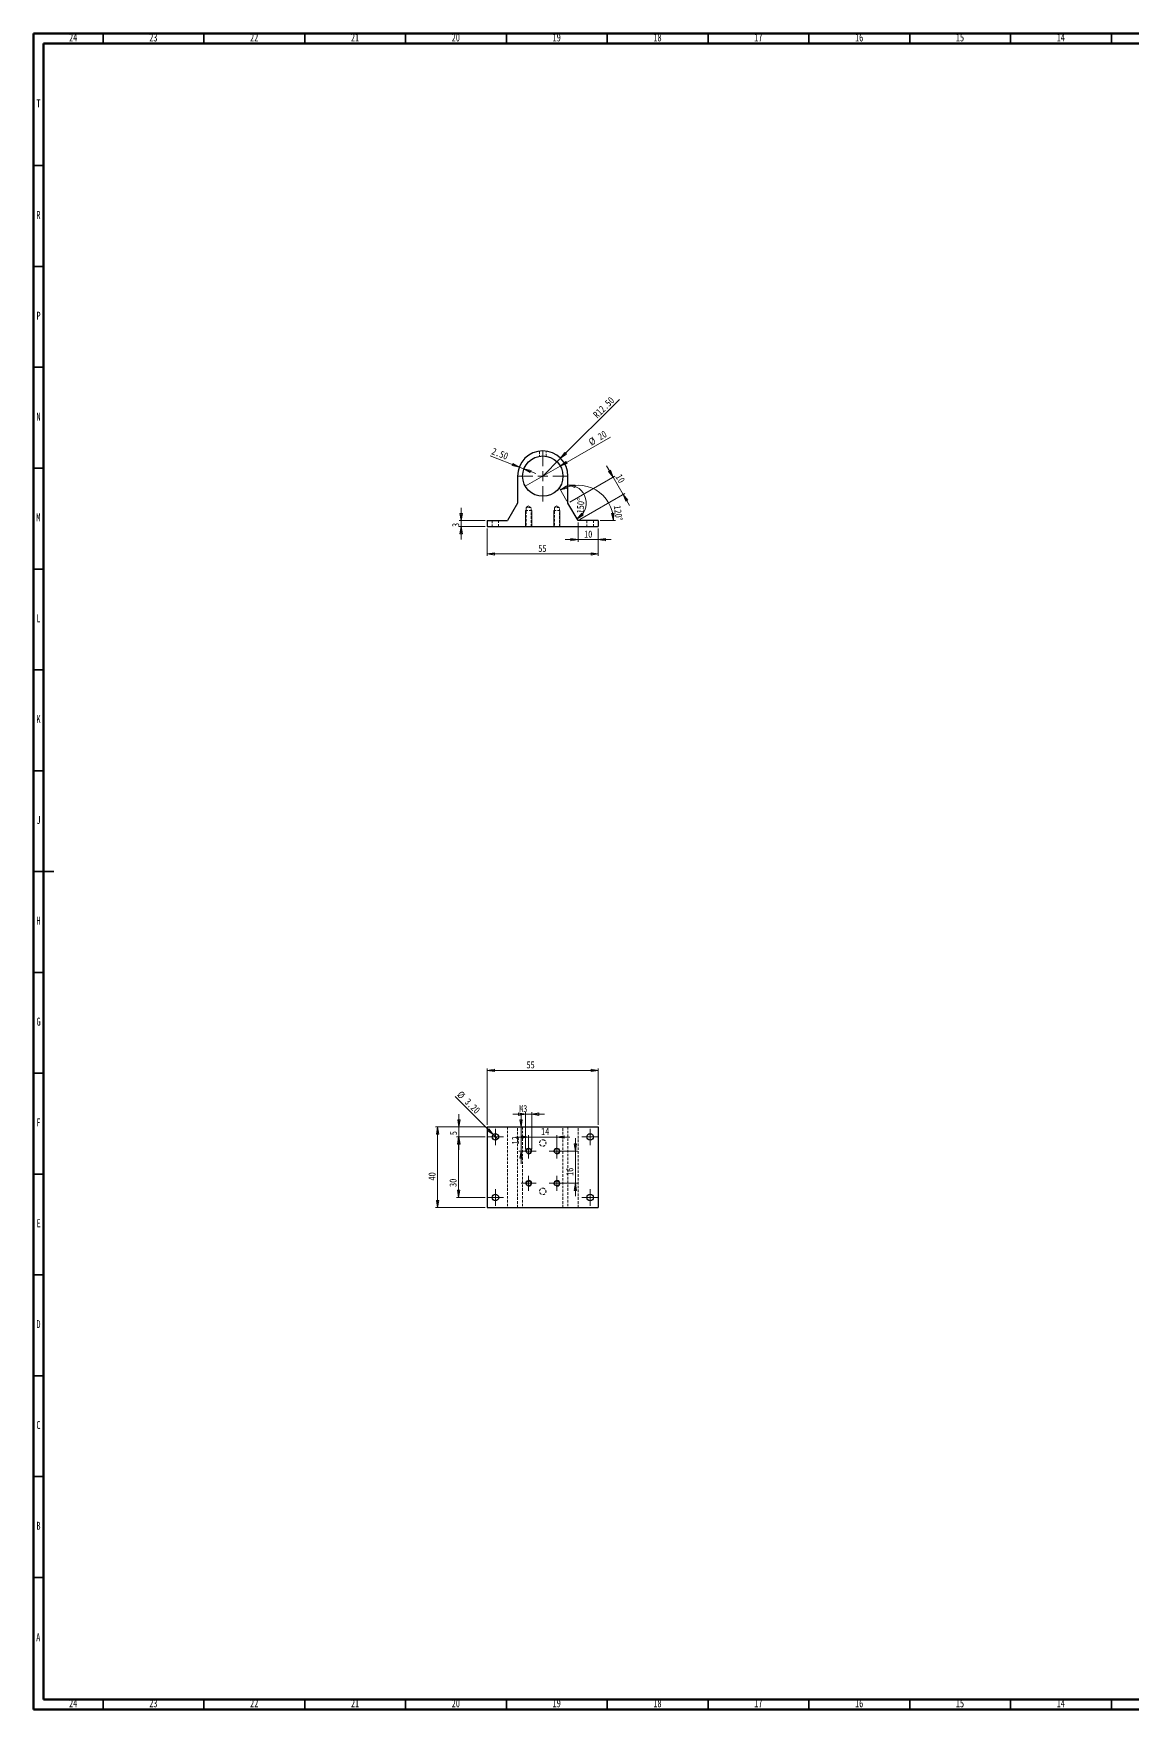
# Model space of a CAD drawing. Header units: millimetres. Extents: x 15 to 1184, y 5 to 836.
# Drawn here: x 15 to 560, y 5 to 836 of the extents above; entities that cross this region are included whole.
import ezdxf

# ---------------------------------------------------------------- set-up
doc = ezdxf.new("R2010")
doc.units = ezdxf.units.MM
doc.linetypes.add('HIDDEN', pattern=[1.905, 1.27, -0.635])
doc.styles.add('SLDTEXTSTYLE2', font='TXT', dxfattribs={"width": 0.75})
doc.dimstyles.new('SLDDIMSTYLE0', dxfattribs={"dimtxt": 3.5, "dimasz": 3.556, "dimexe": 0, "dimexo": 0.0625, "dimgap": 0.875, "dimtad": 1, "dimrnd": 1e-09, "dimzin": 12, "dimdsep": 46, "dimtxsty": 'SLDTEXTSTYLE2', "dimblk1": 'CLOSED', "dimblk2": 'CLOSED', "dimsah": 1, "dimcen": 0.09, "dimadec": 0, "dimazin": 3, "dimtfac": 1, "dimtofl": 0, "dimtmove": 0, "dimatfit": 3, "dimldrblk": 'CLOSED', "dimfxl": 1, "dimfrac": 2, "dimtolj": 1, "dimtzin": 12, "dimarcsym": 0})
doc.dimstyles.new('SLDDIMSTYLE1', dxfattribs={"dimtxt": 3.5, "dimasz": 3.556, "dimexe": 0, "dimexo": 0.0625, "dimgap": 0.875, "dimtad": 1, "dimrnd": 1e-09, "dimzin": 4, "dimdsep": 46, "dimtxsty": 'SLDTEXTSTYLE2', "dimblk1": 'NONE', "dimblk2": 'CLOSED', "dimsah": 1, "dimcen": 0, "dimadec": 0, "dimazin": 1, "dimtfac": 1, "dimtmove": 0, "dimatfit": 3, "dimldrblk": 'NONE', "dimfxl": 1, "dimfrac": 2, "dimtolj": 1, "dimtzin": 12, "dimarcsym": 0})
doc.dimstyles.new('SLDDIMSTYLE2', dxfattribs={"dimtxt": 3.5, "dimasz": 3.556, "dimexe": 0, "dimexo": 0.0625, "dimgap": 0.875, "dimtad": 1, "dimrnd": 1e-09, "dimzin": 12, "dimdsep": 46, "dimtxsty": 'SLDTEXTSTYLE2', "dimblk1": 'CLOSED', "dimblk2": 'CLOSED', "dimsah": 1, "dimcen": 0.09, "dimadec": 0, "dimazin": 3, "dimtfac": 1, "dimtmove": 0, "dimatfit": 0, "dimldrblk": 'CLOSED', "dimfxl": 1, "dimfrac": 2, "dimtolj": 1, "dimtzin": 12, "dimarcsym": 0})
doc.dimstyles.new('SLDDIMSTYLE3', dxfattribs={"dimtxt": 3.5, "dimasz": 3.556, "dimexe": 0, "dimexo": 0.0625, "dimgap": 0.875, "dimtad": 1, "dimrnd": 1e-09, "dimzin": 4, "dimdsep": 46, "dimtxsty": 'SLDTEXTSTYLE2', "dimblk1": 'CLOSED', "dimblk2": 'CLOSED', "dimsah": 1, "dimcen": 0.09, "dimadec": 0, "dimazin": 1, "dimtfac": 1, "dimtmove": 0, "dimatfit": 0, "dimldrblk": 'CLOSED', "dimfxl": 1, "dimfrac": 2, "dimtolj": 1, "dimtzin": 12, "dimarcsym": 0})
doc.dimstyles.new('SLDDIMSTYLE4', dxfattribs={"dimtxt": 3.5, "dimasz": 3.556, "dimexe": 0, "dimexo": 0.0625, "dimgap": 0.875, "dimtad": 1, "dimrnd": 1e-09, "dimzin": 4, "dimdsep": 46, "dimtxsty": 'SLDTEXTSTYLE2', "dimblk1": 'CLOSED', "dimblk2": 'CLOSED', "dimsah": 1, "dimcen": 0, "dimadec": 0, "dimazin": 1, "dimtfac": 1, "dimtofl": 0, "dimtmove": 0, "dimatfit": 3, "dimldrblk": 'CLOSED', "dimfxl": 1, "dimfrac": 2, "dimtolj": 1, "dimtzin": 12, "dimarcsym": 0})
doc.dimstyles.new('SLDDIMSTYLE5', dxfattribs={"dimtxt": 3.5, "dimasz": 3.556, "dimexe": 0, "dimexo": 0.0625, "dimgap": 0.875, "dimtad": 1, "dimrnd": 1e-09, "dimzin": 12, "dimdsep": 46, "dimtxsty": 'SLDTEXTSTYLE2', "dimblk1": 'NONE', "dimblk2": 'CLOSED', "dimsah": 1, "dimcen": 0, "dimadec": 0, "dimazin": 3, "dimtfac": 1, "dimtmove": 0, "dimatfit": 3, "dimldrblk": 'NONE', "dimfxl": 1, "dimfrac": 2, "dimtolj": 1, "dimtzin": 12, "dimarcsym": 0})
doc.dimstyles.new('SLDDIMSTYLE6', dxfattribs={"dimtxt": 3.5, "dimasz": 3.556, "dimexe": 0, "dimexo": 0.0625, "dimgap": 0.875, "dimtad": 1, "dimdec": 4, "dimzin": 12, "dimdsep": 46, "dimtxsty": 'SLDTEXTSTYLE2', "dimblk1": 'CLOSED', "dimblk2": 'CLOSED', "dimsah": 1, "dimcen": 0.09, "dimazin": 3, "dimtfac": 1, "dimtofl": 0, "dimtmove": 0, "dimatfit": 3, "dimldrblk": 'CLOSED', "dimfxl": 1, "dimfrac": 2, "dimtolj": 1, "dimtzin": 12, "dimarcsym": 0})

# ---------------------------------------------------------------- blocks, each defined once
blk = doc.blocks.new('_Closed')
at = {"color": 0, "linetype": 'ByBlock', "lineweight": -2}
for p, q in [((-1, 0.166667), (0, 0)), ((-1, 0.166667), (-1, -0.166667)), ((0, 0), (-1, -0.166667)), ((0, 0), (-1, 0))]:
    blk.add_line(p, q, dxfattribs=at)
blk = doc.blocks.new('_D')
at = {"color": 7, "linetype": 'Continuous', "lineweight": 18}
for p, q in [((240.03, 294.89), (240.03, 322.89)), ((240.03, 321.89), (295.02, 321.89)), ((295.02, 294.89), (295.02, 322.89))]:
    blk.add_line(p, q, dxfattribs=at)
at = {"color": 7, "linetype": 'Continuous', "lineweight": 18, "xscale": 3.556, "yscale": 3.556, "rotation": 180}
blk.add_blockref('_Closed', (240.03, 321.89, -6.25), dxfattribs=at)
at = {"color": 7, "linetype": 'Continuous', "lineweight": 18, "xscale": 3.556, "yscale": 3.556}
blk.add_blockref('_Closed', (295.02, 321.89, -6.25), dxfattribs=at)
at = {"color": 7, "linetype": 'Continuous', "lineweight": 18, "insert": (259.44, 326.4), "char_height": 3.5, "attachment_point": 1, "style": 'SLDTEXTSTYLE2'}
blk.add_mtext('55', dxfattribs=at)
blk = doc.blocks.new('_D_1')
at = {"color": 7, "linetype": 'Continuous', "lineweight": 18}
for p, q in [((239.03, 293.89), (214.34, 293.89)), ((215.34, 293.89), (215.34, 253.89)), ((239.03, 253.89), (214.34, 253.89))]:
    blk.add_line(p, q, dxfattribs=at)
at = {"color": 7, "linetype": 'Continuous', "lineweight": 18, "xscale": 3.556, "yscale": 3.556}
for p, rotation in [((215.34, 293.89, -6.25), 90), ((215.34, 253.89, -6.25), 270)]:
    blk.add_blockref('_Closed', p, dxfattribs=dict(at, rotation=rotation))
at = {"color": 7, "linetype": 'Continuous', "lineweight": 18, "insert": (210.83, 267.27), "char_height": 3.5, "attachment_point": 1, "rotation": 90, "style": 'SLDTEXTSTYLE2'}
blk.add_mtext('40', dxfattribs=at)
blk = doc.blocks.new('_D_2')
at = {"color": 7, "linetype": 'Continuous', "lineweight": 18}
for q in [(224.05, 308.87), (245.16, 287.76)]:
    blk.add_line((242.89, 290.02), q, dxfattribs=at)
at = {"color": 7, "linetype": 'Continuous', "lineweight": 18, "xscale": 3.556, "yscale": 3.556, "rotation": 315}
blk.add_blockref('_Closed', (242.89, 290.02, -6.25), dxfattribs=at)
at = {"color": 7, "linetype": 'Continuous', "lineweight": 18, "char_height": 3.5, "attachment_point": 1, "rotation": 315, "style": 'SLDTEXTSTYLE2'}
for s, insert in [('%%c', (227.22, 312.04)), ('3.20', (230.99, 308.35))]:
    blk.add_mtext(s, dxfattribs=dict(at, insert=insert))
blk = doc.blocks.new('_None')
blk = doc.blocks.new('_D_3')
at = {"color": 7, "linetype": 'Continuous', "lineweight": 18}
for p, q in [((259.02, 300.17), (252.68, 300.17)), ((259.02, 282.89), (259.02, 301.17)), ((259.02, 300.17), (262.02, 300.17)), ((262.02, 282.89), (262.02, 301.17)), ((262.02, 300.17), (268.38, 300.17))]:
    blk.add_line(p, q, dxfattribs=at)
at = {"color": 7, "linetype": 'Continuous', "lineweight": 18, "xscale": 3.556, "yscale": 3.556}
blk.add_blockref('_Closed', (259.02, 300.17, -6.25), dxfattribs=at)
at = {"color": 7, "linetype": 'Continuous', "lineweight": 18, "xscale": 3.556, "yscale": 3.556, "rotation": 180}
blk.add_blockref('_Closed', (262.02, 300.17, -6.25), dxfattribs=at)
at = {"color": 7, "linetype": 'Continuous', "lineweight": 18, "insert": (255.79, 304.68), "char_height": 3.5, "attachment_point": 1, "style": 'SLDTEXTSTYLE2'}
blk.add_mtext('M3', dxfattribs=at)
blk = doc.blocks.new('_D_4')
at = {"color": 7, "linetype": 'Continuous', "lineweight": 18}
for p, q in [((225.93, 293.89), (225.93, 300.24)), ((239.03, 293.89), (224.93, 293.89)), ((225.93, 288.89), (225.93, 293.89)), ((238.93, 288.89), (224.93, 288.89)), ((225.93, 288.89), (225.93, 282.54))]:
    blk.add_line(p, q, dxfattribs=at)
at = {"color": 7, "linetype": 'Continuous', "lineweight": 18, "xscale": 3.556, "yscale": 3.556}
for p, rotation in [((225.93, 293.89, -6.25), 270), ((225.93, 288.89, -6.25), 90)]:
    blk.add_blockref('_Closed', p, dxfattribs=dict(at, rotation=rotation))
at = {"color": 7, "linetype": 'Continuous', "lineweight": 18, "insert": (221.42, 289.75), "char_height": 3.5, "attachment_point": 1, "rotation": 90, "style": 'SLDTEXTSTYLE2'}
blk.add_mtext('5', dxfattribs=at)
blk = doc.blocks.new('_D_5')
at = {"color": 7, "linetype": 'Continuous', "lineweight": 18}
for p, q in [((238.93, 288.89), (224.78, 288.89)), ((225.78, 288.89), (225.78, 258.89)), ((238.93, 258.89), (224.78, 258.89))]:
    blk.add_line(p, q, dxfattribs=at)
at = {"color": 7, "linetype": 'Continuous', "lineweight": 18, "xscale": 3.556, "yscale": 3.556}
for p, rotation in [((225.78, 288.89, -6.25), 90), ((225.78, 258.89, -6.25), 270)]:
    blk.add_blockref('_Closed', p, dxfattribs=dict(at, rotation=rotation))
at = {"color": 7, "linetype": 'Continuous', "lineweight": 18, "insert": (221.27, 264.1), "char_height": 3.5, "attachment_point": 1, "rotation": 90, "style": 'SLDTEXTSTYLE2'}
blk.add_mtext('30', dxfattribs=at)
blk = doc.blocks.new('_D_6')
at = {"color": 7, "linetype": 'Continuous', "lineweight": 18}
for p, q in [((256.73, 293.89), (256.73, 300.24)), ((256.73, 281.89), (256.73, 293.89)), ((259.52, 281.89), (255.73, 281.89)), ((256.73, 281.89), (256.73, 275.54))]:
    blk.add_line(p, q, dxfattribs=at)
at = {"color": 7, "linetype": 'Continuous', "lineweight": 18, "xscale": 3.556, "yscale": 3.556}
for p, rotation in [((256.73, 293.89, -6.25), 270), ((256.73, 281.89, -6.25), 90)]:
    blk.add_blockref('_Closed', p, dxfattribs=dict(at, rotation=rotation))
at = {"color": 7, "linetype": 'Continuous', "lineweight": 18, "insert": (252.22, 285.17), "char_height": 3.5, "attachment_point": 1, "rotation": 90, "style": 'SLDTEXTSTYLE2'}
blk.add_mtext('12', dxfattribs=at)
blk = doc.blocks.new('_D_7')
at = {"color": 7, "linetype": 'Continuous', "lineweight": 18}
for p, q in [((260.52, 288.85), (254.18, 288.85)), ((260.52, 282.89), (260.52, 289.85)), ((260.52, 288.85), (274.52, 288.85)), ((274.52, 282.89), (274.52, 289.85)), ((274.52, 288.85), (280.88, 288.85))]:
    blk.add_line(p, q, dxfattribs=at)
at = {"color": 7, "linetype": 'Continuous', "lineweight": 18, "xscale": 3.556, "yscale": 3.556}
blk.add_blockref('_Closed', (260.52, 288.85, -6.25), dxfattribs=at)
at = {"color": 7, "linetype": 'Continuous', "lineweight": 18, "xscale": 3.556, "yscale": 3.556, "rotation": 180}
blk.add_blockref('_Closed', (274.52, 288.85, -6.25), dxfattribs=at)
at = {"color": 7, "linetype": 'Continuous', "lineweight": 18, "insert": (266.66, 293.36), "char_height": 3.5, "attachment_point": 1, "style": 'SLDTEXTSTYLE2'}
blk.add_mtext('14', dxfattribs=at)
blk = doc.blocks.new('_D_8')
at = {"color": 7, "linetype": 'Continuous', "lineweight": 18}
for p, q in [((283.69, 281.89), (283.69, 288.24)), ((275.52, 281.89), (284.69, 281.89)), ((283.69, 281.89), (283.69, 265.89)), ((275.52, 265.89), (284.69, 265.89)), ((283.69, 265.89), (283.69, 259.54))]:
    blk.add_line(p, q, dxfattribs=at)
at = {"color": 7, "linetype": 'Continuous', "lineweight": 18, "xscale": 3.556, "yscale": 3.556}
for p, rotation in [((283.69, 281.89, -6.25), 270), ((283.69, 265.89, -6.25), 90)]:
    blk.add_blockref('_Closed', p, dxfattribs=dict(at, rotation=rotation))
at = {"color": 7, "linetype": 'Continuous', "lineweight": 18, "insert": (279.17, 269.55), "char_height": 3.5, "attachment_point": 1, "rotation": 90, "style": 'SLDTEXTSTYLE2'}
blk.add_mtext('16', dxfattribs=at)
blk = doc.blocks.new('SW_CENTERMARKSYMBOL_0')
at = {"color": 0, "linetype": 'Continuous', "lineweight": 0}
for p, q in [((-2.5, 0), (-3.75, 0)), ((0, 0), (-2.5, 0)), ((0, 2.5), (0, 3.75)), ((0, 0), (0, 2.5)), ((0, 0), (0, -2.5)), ((0, 0), (2.5, 0)), ((2.5, 0), (3.75, 0)), ((0, -2.5), (0, -3.75))]:
    blk.add_line(p, q, dxfattribs=at)
blk = doc.blocks.new('SW_CENTERMARKSYMBOL_1')
at = {"color": 0, "linetype": 'Continuous', "lineweight": 0}
for p, q in [((-2.5, 0), (-3.75, 0)), ((0, 0), (-2.5, 0)), ((0, 2.5), (0, 3.75)), ((0, 0), (0, 2.5)), ((0, 0), (0, -2.5)), ((0, 0), (2.5, 0)), ((2.5, 0), (3.75, 0)), ((0, -2.5), (0, -3.75))]:
    blk.add_line(p, q, dxfattribs=at)
blk = doc.blocks.new('SW_CENTERMARKSYMBOL_2')
at = {"color": 0, "linetype": 'Continuous', "lineweight": 0}
for p, q in [((-2.5, 0), (-3.75, 0)), ((0, 0), (-2.5, 0)), ((0, 2.5), (0, 3.75)), ((0, 0), (0, 2.5)), ((0, 0), (0, -2.5)), ((0, 0), (2.5, 0)), ((2.5, 0), (3.75, 0)), ((0, -2.5), (0, -3.75))]:
    blk.add_line(p, q, dxfattribs=at)
blk = doc.blocks.new('SW_CENTERMARKSYMBOL_3')
at = {"color": 0, "linetype": 'Continuous', "lineweight": 0}
for p, q in [((-2.5, 0), (-3.75, 0)), ((0, 0), (-2.5, 0)), ((0, 2.5), (0, 3.75)), ((0, 0), (0, 2.5)), ((0, 0), (0, -2.5)), ((0, 0), (2.5, 0)), ((2.5, 0), (3.75, 0)), ((0, -2.5), (0, -3.75))]:
    blk.add_line(p, q, dxfattribs=at)
blk = doc.blocks.new('SW_CENTERMARKSYMBOL_4')
at = {"color": 0, "linetype": 'Continuous', "lineweight": 0}
for p, q in [((-2.5, 0), (-4.1, 0)), ((0, 0), (-2.5, 0)), ((0, 2.5), (0, 4.1)), ((0, 0), (0, 2.5)), ((0, 0), (0, -2.5)), ((0, 0), (2.5, 0)), ((2.5, 0), (4.1, 0)), ((0, -2.5), (0, -4.1))]:
    blk.add_line(p, q, dxfattribs=at)
blk = doc.blocks.new('SW_CENTERMARKSYMBOL_5')
at = {"color": 0, "linetype": 'Continuous', "lineweight": 0}
for p, q in [((-2.5, 0), (-4.1, 0)), ((0, 0), (-2.5, 0)), ((0, 2.5), (0, 4.1)), ((0, 0), (0, 2.5)), ((0, 0), (0, -2.5)), ((0, 0), (2.5, 0)), ((2.5, 0), (4.1, 0)), ((0, -2.5), (0, -4.1))]:
    blk.add_line(p, q, dxfattribs=at)
blk = doc.blocks.new('SW_CENTERMARKSYMBOL_6')
at = {"color": 0, "linetype": 'Continuous', "lineweight": 0}
for p, q in [((-2.5, 0), (-4.1, 0)), ((0, 0), (-2.5, 0)), ((0, 2.5), (0, 4.1)), ((0, 0), (0, 2.5)), ((0, 0), (0, -2.5)), ((0, 0), (2.5, 0)), ((2.5, 0), (4.1, 0)), ((0, -2.5), (0, -4.1))]:
    blk.add_line(p, q, dxfattribs=at)
blk = doc.blocks.new('SW_CENTERMARKSYMBOL_7')
at = {"color": 0, "linetype": 'Continuous', "lineweight": 0}
for p, q in [((-2.5, 0), (-4.1, 0)), ((0, 0), (-2.5, 0)), ((0, 2.5), (0, 4.1)), ((0, 0), (0, 2.5)), ((0, 0), (0, -2.5)), ((0, 0), (2.5, 0)), ((2.5, 0), (4.1, 0)), ((0, -2.5), (0, -4.1))]:
    blk.add_line(p, q, dxfattribs=at)
blk = doc.blocks.new('_D_9')
at = {"color": 7, "linetype": 'Continuous', "lineweight": 18}
for p, q in [((227.07, 594.54), (227.07, 600.89)), ((239.03, 594.54), (226.07, 594.54)), ((239.03, 591.54), (226.07, 591.54)), ((227.07, 594.54), (227.07, 591.54)), ((227.07, 591.54), (227.07, 585.19))]:
    blk.add_line(p, q, dxfattribs=at)
at = {"color": 7, "linetype": 'Continuous', "lineweight": 18, "xscale": 3.556, "yscale": 3.556}
for p, rotation in [((227.07, 594.54), 270), ((227.07, 591.54), 90)]:
    blk.add_blockref('_Closed', p, dxfattribs=dict(at, rotation=rotation))
at = {"color": 7, "linetype": 'Continuous', "lineweight": 18, "insert": (222.56, 591.34), "char_height": 3.5, "attachment_point": 1, "rotation": 90, "style": 'SLDTEXTSTYLE2'}
blk.add_mtext('3', dxfattribs=at)
blk = doc.blocks.new('_D_10')
at = {"color": 7, "linetype": 'Continuous', "lineweight": 18}
for p, q in [((240.03, 590.54), (240.03, 576.96)), ((295.02, 590.54), (295.02, 576.96)), ((240.03, 577.96), (295.02, 577.96))]:
    blk.add_line(p, q, dxfattribs=at)
at = {"color": 7, "linetype": 'Continuous', "lineweight": 18, "xscale": 3.556, "yscale": 3.556, "rotation": 180}
blk.add_blockref('_Closed', (240.03, 577.96), dxfattribs=at)
at = {"color": 7, "linetype": 'Continuous', "lineweight": 18, "xscale": 3.556, "yscale": 3.556}
blk.add_blockref('_Closed', (295.02, 577.96), dxfattribs=at)
at = {"color": 7, "linetype": 'Continuous', "lineweight": 18, "insert": (265.3, 582.47), "char_height": 3.5, "attachment_point": 1, "style": 'SLDTEXTSTYLE2'}
blk.add_mtext('55', dxfattribs=at)
blk = doc.blocks.new('_D_11')
at = {"color": 7, "linetype": 'Continuous', "lineweight": 18}
for p, q in [((255.86, 621.04), (241.49, 626.58)), ((258.2, 620.14), (255.86, 621.04)), ((258.2, 620.14), (264.12, 617.85))]:
    blk.add_line(p, q, dxfattribs=at)
at = {"color": 7, "linetype": 'Continuous', "lineweight": 18, "xscale": 3.556, "yscale": 3.556}
for p, rotation in [((255.86, 621.04), 338.9064476175), ((258.2, 620.14), 158.9064476175)]:
    blk.add_blockref('_Closed', p, dxfattribs=dict(at, rotation=rotation))
at = {"color": 7, "linetype": 'Continuous', "lineweight": 18, "insert": (243.11, 630.79), "char_height": 3.5, "attachment_point": 1, "rotation": 338.90645, "style": 'SLDTEXTSTYLE2'}
blk.add_mtext('2.50', dxfattribs=at)
blk = doc.blocks.new('_D_12')
at = {"color": 7, "linetype": 'Continuous', "lineweight": 18}
for q in [(305.53, 654.55), (267.52, 616.54)]:
    blk.add_line((276.36, 625.38), q, dxfattribs=at)
at = {"color": 7, "linetype": 'Continuous', "lineweight": 18, "xscale": 3.556, "yscale": 3.556, "rotation": 225}
blk.add_blockref('_Closed', (276.36, 625.38), dxfattribs=at)
at = {"color": 7, "linetype": 'Continuous', "lineweight": 18, "insert": (292.11, 647.5), "char_height": 3.5, "attachment_point": 1, "rotation": 45, "style": 'SLDTEXTSTYLE2'}
blk.add_mtext('R12.50', dxfattribs=at)
blk = doc.blocks.new('_D_13')
at = {"color": 7, "linetype": 'Continuous', "lineweight": 18}
for q in [(301.11, 635.93), (258.86, 611.54)]:
    blk.add_line((276.19, 621.54), q, dxfattribs=at)
at = {"color": 7, "linetype": 'Continuous', "lineweight": 18, "xscale": 3.556, "yscale": 3.556, "rotation": 210}
blk.add_blockref('_Closed', (276.19, 621.54), dxfattribs=at)
at = {"color": 7, "linetype": 'Continuous', "lineweight": 18, "char_height": 3.5, "attachment_point": 1, "rotation": 30, "style": 'SLDTEXTSTYLE2'}
for s, insert in [('%%c', (289.81, 634.61)), ('20', (294.36, 637.29))]:
    blk.add_mtext(s, dxfattribs=dict(at, insert=insert))
blk = doc.blocks.new('_D_14')
at = {"color": 7, "linetype": 'Continuous', "lineweight": 18}
for p, q in [((285.02, 593.54), (285.02, 584.05)), ((295.02, 590.54), (295.02, 584.05)), ((285.02, 585.05), (278.68, 585.05)), ((295.02, 585.05), (285.02, 585.05)), ((295.02, 585.05), (301.38, 585.05))]:
    blk.add_line(p, q, dxfattribs=at)
at = {"color": 7, "linetype": 'Continuous', "lineweight": 18, "xscale": 3.556, "yscale": 3.556}
blk.add_blockref('_Closed', (285.02, 585.05), dxfattribs=at)
at = {"color": 7, "linetype": 'Continuous', "lineweight": 18, "xscale": 3.556, "yscale": 3.556, "rotation": 180}
blk.add_blockref('_Closed', (295.02, 585.05), dxfattribs=at)
at = {"color": 7, "linetype": 'Continuous', "lineweight": 18, "insert": (287.99, 589.56), "char_height": 3.5, "attachment_point": 1, "style": 'SLDTEXTSTYLE2'}
blk.add_mtext('10', dxfattribs=at)
blk = doc.blocks.new('_D_15')
at = {"color": 7, "linetype": 'Continuous', "lineweight": 18}
for p, q in [((280.89, 603.7), (303.24, 616.6)), ((302.37, 616.1), (299.2, 621.6)), ((307.37, 607.44), (302.37, 616.1)), ((285.89, 595.04), (308.24, 607.94)), ((307.37, 607.44), (310.55, 601.94))]:
    blk.add_line(p, q, dxfattribs=at)
at = {"color": 7, "linetype": 'Continuous', "lineweight": 18, "xscale": 3.556, "yscale": 3.556}
for p, rotation in [((302.37, 616.1), 300), ((307.37, 607.44), 120)]:
    blk.add_blockref('_Closed', p, dxfattribs=dict(at, rotation=rotation))
at = {"color": 7, "linetype": 'Continuous', "lineweight": 18, "insert": (306.48, 618.02), "char_height": 3.5, "attachment_point": 1, "rotation": 300, "style": 'SLDTEXTSTYLE2'}
blk.add_mtext('10', dxfattribs=at)
blk = doc.blocks.new('_D_16')
at = {"color": 7, "linetype": 'Continuous', "lineweight": 18}
for p, q in [((279.52, 604.07), (275.78, 610.55)), ((296.02, 594.54), (303.52, 594.54))]:
    blk.add_line(p, q, dxfattribs=at)
blk.add_arc((285.02, 594.54), 17.49, 0, 120, dxfattribs=at)
at = {"color": 7, "linetype": 'Continuous', "lineweight": 18, "xscale": 3.556, "yscale": 3.556}
for p, rotation in [((276.28, 609.69), 204.254349022), ((302.52, 594.54), 275.745650978)]:
    blk.add_blockref('_Closed', p, dxfattribs=dict(at, rotation=rotation))
at = {"color": 7, "linetype": 'Continuous', "lineweight": 18, "insert": (306.17, 602.3), "char_height": 3.5, "attachment_point": 1, "rotation": 277.82155, "style": 'SLDTEXTSTYLE2'}
blk.add_mtext('120°', dxfattribs=at)
blk = doc.blocks.new('_D_17')
at = {"color": 7, "linetype": 'Continuous', "lineweight": 18}
blk.add_arc((280.02, 603.2), 9.03, 300, 90, dxfattribs=at)
at = {"color": 7, "linetype": 'Continuous', "lineweight": 18, "xscale": 3.556, "yscale": 3.556}
for p, rotation in [((280.02, 612.23), 169.2507773823), ((284.54, 595.38), 220.7492226177)]:
    blk.add_blockref('_Closed', p, dxfattribs=dict(at, rotation=rotation))
at = {"color": 7, "linetype": 'Continuous', "lineweight": 18, "insert": (284.3, 598.17), "char_height": 3.5, "attachment_point": 1, "rotation": 87.14667, "style": 'SLDTEXTSTYLE2'}
blk.add_mtext('150°', dxfattribs=at)
blk = doc.blocks.new('SW_CENTERMARKSYMBOL_8')
at = {"color": 0, "linetype": 'Continuous', "lineweight": 0}
for p, q in [((0, 5), (0, 12.5)), ((-5, 0), (-12.5, 0)), ((0, 0), (-2.5, 0)), ((0, 0), (0, 2.5)), ((0, 0), (0, -2.5)), ((0, 0), (2.5, 0)), ((5, 0), (12.5, 0)), ((0, -5), (0, -12.5))]:
    blk.add_line(p, q, dxfattribs=at)

msp = doc.modelspace()

# ---------------------------------------------------------------- linework, layer by layer
at = {"color": 7, "linetype": 'Continuous', "lineweight": 70}
for p, q in [((15, 5), (15, 836)), ((15, 836), (1184, 836)), ((20, 10), (20, 831)), ((20, 831), (1179, 831)), ((1179, 10), (20, 10)), ((1184, 5), (15, 5))]:
    msp.add_line(p, q, dxfattribs=at)
at = {"color": 7, "linetype": 'Continuous', "lineweight": 35}
for p, q in [((49.5, 831), (49.5, 836)), ((99.5, 831), (99.5, 836)), ((149.5, 831), (149.5, 836)), ((199.5, 831), (199.5, 836)), ((249.5, 831), (249.5, 836)), ((299.5, 831), (299.5, 836)), ((349.5, 831), (349.5, 836)), ((399.5, 831), (399.5, 836)), ((449.5, 831), (449.5, 836)), ((499.5, 831), (499.5, 836)), ((549.5, 831), (549.5, 836)), ((20, 770.5), (15, 770.5)), ((20, 720.5), (15, 720.5)), ((20, 670.5), (15, 670.5)), ((20, 620.5), (15, 620.5)), ((20, 570.5), (15, 570.5)), ((20, 520.5), (15, 520.5)), ((20, 470.5), (15, 470.5)), ((14.999, 420.5), (25.001, 420.5)), ((20, 420.5), (15, 420.5)), ((20, 370.5), (15, 370.5)), ((20, 320.5), (15, 320.5)), ((20, 270.5), (15, 270.5)), ((20, 220.5), (15, 220.5)), ((20, 170.5), (15, 170.5)), ((20, 120.5), (15, 120.5)), ((20, 70.5), (15, 70.5)), ((49.5, 10), (49.5, 5)), ((99.5, 10), (99.5, 5)), ((149.5, 10), (149.5, 5)), ((199.5, 10), (199.5, 5)), ((249.5, 10), (249.5, 5)), ((299.5, 10), (299.5, 5)), ((349.5, 10), (349.5, 5)), ((399.5, 10), (399.5, 5)), ((449.5, 10), (449.5, 5)), ((499.5, 10), (499.5, 5)), ((549.5, 10), (549.5, 5))]:
    msp.add_line(p, q, dxfattribs=at)
at = {"color": 7, "linetype": 'HIDDEN', "lineweight": 18}
for p, q in [((265.925, 628.93974), (265.925, 626.41435)), ((269.125, 628.93725), (269.125, 628.93974)), ((269.125, 626.41154), (269.125, 628.93725)), ((262.025, 599.54), (259.025, 599.54)), ((262.025, 599.54), (259.025, 599.54)), ((260.525, 601.79108), (259.275, 601.04)), ((261.775, 601.04), (259.275, 601.04)), ((259.275, 601.04), (259.275, 591.54)), ((261.775, 601.04), (260.525, 601.79108)), ((261.775, 591.54), (261.775, 601.04)), ((276.025, 599.54), (273.025, 599.54)), ((276.025, 599.54), (273.025, 599.54)), ((274.525, 601.79108), (273.275, 601.04)), ((275.775, 601.04), (273.275, 601.04)), ((273.275, 601.04), (273.275, 591.54)), ((275.775, 601.04), (274.525, 601.79108)), ((275.775, 591.54), (275.775, 601.04)), ((242.425, 594.54), (242.425, 591.54)), ((245.625, 591.54), (245.625, 594.54)), ((289.425, 594.54), (289.425, 591.54)), ((292.625, 591.54), (292.625, 594.54)), ((250.025, 293.89), (250.025, 253.89)), ((255.025, 253.89), (255.025, 293.89)), ((257.525, 293.89), (257.525, 253.89)), ((277.525, 253.89), (277.525, 293.89)), ((280.025, 293.89), (280.025, 253.89)), ((285.025, 253.89), (285.025, 293.89))]:
    msp.add_line(p, q, dxfattribs=at)
at = {"color": 7, "linetype": 'Continuous', "lineweight": 25}
for p, q in [((255.025, 616.54), (255.025, 603.20025)), ((280.025, 603.20025), (280.025, 616.54)), ((255.025, 603.20025), (250.025, 594.54)), ((285.025, 594.54), (280.025, 603.20025)), ((240.025, 594.54), (240.025, 591.54)), ((240.025, 594.54), (250.025, 594.54)), ((240.025, 591.54), (295.025, 591.54)), ((295.025, 594.54), (285.025, 594.54)), ((295.025, 594.54), (295.025, 591.54)), ((240.025, 293.89), (240.025, 253.89)), ((240.025, 293.89), (295.025, 293.89)), ((295.025, 293.89), (295.025, 253.89)), ((240.025, 253.89), (295.025, 253.89))]:
    msp.add_line(p, q, dxfattribs=at)
at = {"color": 7, "linetype": 'Continuous', "lineweight": 18}
for p, q in [((259.025, 591.54), (259.025, 599.54)), ((259.025, 591.54), (259.025, 599.54)), ((262.025, 591.54), (262.025, 599.54)), ((262.025, 591.54), (262.025, 599.54)), ((273.025, 591.54), (273.025, 599.54)), ((273.025, 591.54), (273.025, 599.54)), ((276.025, 591.54), (276.025, 599.54)), ((276.025, 591.54), (276.025, 599.54))]:
    msp.add_line(p, q, dxfattribs=at)
at = {"color": 7, "linetype": 'Continuous', "lineweight": 25}
for centre, radius in [((267.525, 616.54), 10), ((244.025, 288.89), 1.6), ((260.525, 281.89), 1.25), ((274.525, 281.89), 1.25), ((291.025, 288.89), 1.6), ((260.525, 265.89), 1.25), ((274.525, 265.89), 1.25), ((244.025, 258.89), 1.6), ((291.025, 258.89), 1.6)]:
    msp.add_circle(centre, radius, dxfattribs=at)
msp.add_arc((267.525, 616.54), 12.5, 0, 180, dxfattribs=at)
at = {"color": 7, "linetype": 'Continuous', "lineweight": 18}
for centre in [(260.525, 281.89), (274.525, 281.89), (260.525, 265.89), (274.525, 265.89)]:
    msp.add_arc(centre, 1.5, 255, 195, dxfattribs=at)
at = {"color": 7, "linetype": 'HIDDEN', "lineweight": 18}
for points in [[(267.525, 287.49), (267.41911, 287.49), (267.31503, 287.47959), (267.11031, 287.43885), (267.00861, 287.408), (266.81493, 287.32763), (266.72309, 287.27848), (266.5493, 287.16237), (266.46715, 287.09491), (266.24617, 286.87387), (266.12702, 286.69564), (265.96732, 286.31076), (265.92512, 286.09998), (265.92494, 285.78638), (265.93537, 285.68018), (265.97626, 285.47485), (266.00651, 285.37503), (266.12691, 285.08416), (266.24429, 284.90806), (266.46776, 284.68445), (266.54837, 284.61837), (266.72146, 284.50249), (266.81508, 284.4523), (267.00863, 284.372), (267.10836, 284.34165), (267.31372, 284.30056), (267.41988, 284.29004), (267.73338, 284.28992), (267.94424, 284.33189), (268.3295, 284.49134), (268.5077, 284.61023), (268.72914, 284.83126), (268.79669, 284.91343), (268.91276, 285.08688), (268.96201, 285.17864), (269.08294, 285.46941), (269.12483, 285.67721), (269.12509, 285.99442), (269.11479, 286.09847), (269.07422, 286.3033), (269.04341, 286.40517), (268.96329, 286.59873), (268.91423, 286.69062), (268.79816, 286.86469), (268.73082, 286.94681), (268.51009, 287.16788), (268.33192, 287.28725), (267.94713, 287.44731), (267.73677, 287.49), (267.525, 287.49)], [(267.525, 263.49), (267.41911, 263.49), (267.31503, 263.47959), (267.11031, 263.43885), (267.00861, 263.408), (266.81493, 263.32763), (266.72309, 263.27848), (266.5493, 263.16237), (266.46715, 263.09491), (266.24617, 262.87387), (266.12702, 262.69564), (265.96732, 262.31076), (265.92512, 262.09998), (265.92494, 261.78638), (265.93537, 261.68018), (265.97626, 261.47485), (266.00651, 261.37503), (266.12691, 261.08416), (266.24429, 260.90806), (266.46776, 260.68445), (266.54837, 260.61837), (266.72146, 260.50249), (266.81508, 260.4523), (267.00863, 260.372), (267.10836, 260.34165), (267.31372, 260.30056), (267.41988, 260.29004), (267.73338, 260.28992), (267.94424, 260.33189), (268.3295, 260.49134), (268.5077, 260.61023), (268.72914, 260.83126), (268.79669, 260.91343), (268.91276, 261.08688), (268.96201, 261.17864), (269.08294, 261.46941), (269.12483, 261.67721), (269.12509, 261.99442), (269.11479, 262.09847), (269.07422, 262.3033), (269.04341, 262.40517), (268.96329, 262.59873), (268.91423, 262.69062), (268.79816, 262.86469), (268.73082, 262.94681), (268.51009, 263.16788), (268.33192, 263.28725), (267.94713, 263.44731), (267.73677, 263.49), (267.525, 263.49)]]:
    msp.add_open_spline(points, degree=3, knots=[0, 0, 0, 0, 0.03125, 0.03125, 0.0625, 0.0625, 0.09375, 0.09375, 0.125, 0.125, 0.1875, 0.1875, 0.25, 0.25, 0.28125, 0.28125, 0.3125, 0.3125, 0.375, 0.375, 0.40625, 0.40625, 0.4375, 0.4375, 0.46875, 0.46875, 0.5, 0.5, 0.5625, 0.5625, 0.625, 0.625, 0.65625, 0.65625, 0.6875, 0.6875, 0.75, 0.75, 0.78125, 0.78125, 0.8125, 0.8125, 0.84375, 0.84375, 0.875, 0.875, 0.9375, 0.9375, 1, 1, 1, 1], dxfattribs=at)

# ---------------------------------------------------------------- block references
at = {"color": 7, "linetype": 'Continuous', "lineweight": 0}
for name, p in [('SW_CENTERMARKSYMBOL_8', (267.525, 616.54)), ('SW_CENTERMARKSYMBOL_6', (244.025, 288.89)), ('SW_CENTERMARKSYMBOL_4', (291.025, 288.89)), ('SW_CENTERMARKSYMBOL_0', (260.525, 281.89)), ('SW_CENTERMARKSYMBOL_1', (274.525, 281.89)), ('SW_CENTERMARKSYMBOL_3', (260.525, 265.89)), ('SW_CENTERMARKSYMBOL_2', (274.525, 265.89)), ('SW_CENTERMARKSYMBOL_7', (244.025, 258.89)), ('SW_CENTERMARKSYMBOL_5', (291.025, 258.89))]:
    msp.add_blockref(name, p, dxfattribs=at)

# ---------------------------------------------------------------- texts
at = {"color": 7, "linetype": 'Continuous', "lineweight": 0, "char_height": 3.96875, "attachment_point": 2, "style": 'SLDTEXTSTYLE2'}
for s, insert in [('24', (34.67007, 836.06015)), ('23', (74.42007, 836.06015)), ('22', (124.42007, 836.06015)), ('21', (174.42007, 836.06015)), ('20', (224.42007, 836.06015)), ('19', (274.42007, 836.06015)), ('18', (324.42007, 836.06015)), ('17', (374.42007, 836.06015)), ('16', (424.42007, 836.06015)), ('15', (474.42007, 836.06015)), ('14', (524.42007, 836.06015)), ('T', (17.48806, 803.31015)), ('R', (17.44442, 748.06015)), ('P', (17.48484, 698.06015)), ('N', (17.46371, 648.06015)), ('M', (17.36174, 598.06015)), ('L', (17.45452, 548.06015)), ('K', (17.48852, 498.06015)), ('J', (17.46509, 448.06015)), ('H', (17.49035, 398.06015)), ('G', (17.48668, 348.06015)), ('F', (17.45774, 298.06015)), ('E', (17.50781, 248.06015)), ('D', (17.45269, 198.06015)), ('C', (17.45866, 148.06015)), ('B', (17.4706, 98.06015)), ('A', (17.33969, 42.81015)), ('24', (34.67007, 10.06015)), ('23', (74.42007, 10.06015)), ('22', (124.42007, 10.06015)), ('21', (174.42007, 10.06015)), ('20', (224.42007, 10.06015)), ('19', (274.42007, 10.06015)), ('18', (324.42007, 10.06015)), ('17', (374.42007, 10.06015)), ('16', (424.42007, 10.06015)), ('15', (474.42007, 10.06015)), ('14', (524.42007, 10.06015))]:
    msp.add_mtext(s, dxfattribs=dict(at, insert=insert))

# ---------------------------------------------------------------- dimensions: what is measured, and where the dimension line sits
at = {"color": 7, "linetype": 'Continuous', "lineweight": 18}
dim = msp.add_radius_dim(center=(267.525, 616.54), mpoint=(276.36383, 625.37883), dimstyle='SLDDIMSTYLE4', dxfattribs=at)
dim.commit()
dim.dimension.update_dxf_attribs({"geometry": '_D_12', "text_midpoint": (300.47371, 649.48871), "dimtype": 164})
for p1, p2, dimstyle, picture, middle in [((258.86475, 611.54), (276.18525, 621.54), 'SLDDIMSTYLE5', '_D_13', (296.68855, 633.37758)), ((245.15637, 287.75863), (242.89363, 290.02137), 'SLDDIMSTYLE1', '_D_2', (228.98515, 303.92987))]:
    dim = msp.add_diameter_dim_2p(p1=p1, p2=p2, dimstyle=dimstyle, dxfattribs=at)
    dim.commit()
    dim.dimension.update_dxf_attribs({"geometry": picture, "text_midpoint": middle, "dimtype": 163})
for base, p1, p2, angle, dimstyle, picture, middle in [((255.86257, 621.03865), (258.19506, 620.13892), (255.86257, 621.03865), 338.90644762, 'SLDDIMSTYLE3', '_D_11', (245.71139, 624.95435)), ((302.37491, 616.10398), (285.025, 594.54), (280.025, 603.20025), 300, 'SLDDIMSTYLE2', '_D_15', (303.86369, 613.52532)), ((227.06829, 591.54), (240.025, 594.54), (240.025, 591.54), 90, 'SLDDIMSTYLE2', '_D_9', (227.06829, 592.63228)), ((225.93393, 293.89), (239.925, 288.89), (240.025, 293.89), 90, 'SLDDIMSTYLE2', '_D_4', (225.93393, 291.04375)), ((256.73288, 293.89), (260.525, 281.89), (240.025, 293.89), 90, 'SLDDIMSTYLE2', '_D_6', (256.73288, 287.7538)), ((215.3376, 253.89), (240.025, 293.89), (240.025, 253.89), 90, 'SLDDIMSTYLE0', '_D_1', (215.3376, 269.8547)), ((225.78447, 258.89), (239.925, 288.89), (239.925, 258.89), 90, 'SLDDIMSTYLE0', '_D_5', (225.78447, 266.69039)), ((283.68621, 265.89), (274.525, 281.89), (274.525, 265.89), 90, 'SLDDIMSTYLE2', '_D_8', (283.68621, 272.13181))]:
    dim = msp.add_linear_dim(base=base, p1=p1, p2=p2, angle=angle, dimstyle=dimstyle, dxfattribs=at)
    dim.commit()
    dim.dimension.update_dxf_attribs({"geometry": picture, "text_midpoint": middle, "dimtype": 160})
for base, line1, picture, middle in [((288.74552, 605.53691), ((280.025, 603.20025), (280.025, 616.54)), '_D_17', (289.04196, 602.75084)), ((293.77095, 609.68842), ((295.025, 594.54), (285.025, 594.54)), '_D_16', (302.35416, 596.92044))]:
    dim = msp.add_angular_dim_2l(base=base, line1=line1, line2=((285.025, 594.54), (280.025, 603.20025)), dimstyle='SLDDIMSTYLE6', dxfattribs=at)
    dim.commit()
    dim.dimension.update_dxf_attribs({"geometry": picture, "text_midpoint": middle, "dimtype": 162})
for base, p1, p2, dimstyle, picture, middle in [((295.025, 577.96049), (240.025, 591.54), (295.025, 591.54), 'SLDDIMSTYLE0', '_D_10', (267.88455, 577.96049)), ((285.025, 585.04543), (295.025, 591.54), (285.025, 594.54), 'SLDDIMSTYLE2', '_D_14', (290.57979, 585.04543)), ((295.025, 321.89), (240.025, 293.89), (295.025, 293.89), 'SLDDIMSTYLE0', '_D', (262.02915, 321.89)), ((274.525, 288.84685), (260.525, 281.89), (274.525, 281.89), 'SLDDIMSTYLE2', '_D_7', (269.24219, 288.84685))]:
    dim = msp.add_linear_dim(base=base, p1=p1, p2=p2, dimstyle=dimstyle, dxfattribs=at)
    dim.commit()
    dim.dimension.update_dxf_attribs({"geometry": picture, "text_midpoint": middle, "dimtype": 160})
dim = msp.add_linear_dim(base=(262.025, 300.16637), p1=(259.025, 281.89), p2=(262.025, 281.89), text='M3', dimstyle='SLDDIMSTYLE2', dxfattribs=at)
dim.commit()
dim.dimension.update_dxf_attribs({"geometry": '_D_3', "text_midpoint": (259.22608, 300.16637), "dimtype": 160})

doc.saveas('drawing.dxf')
